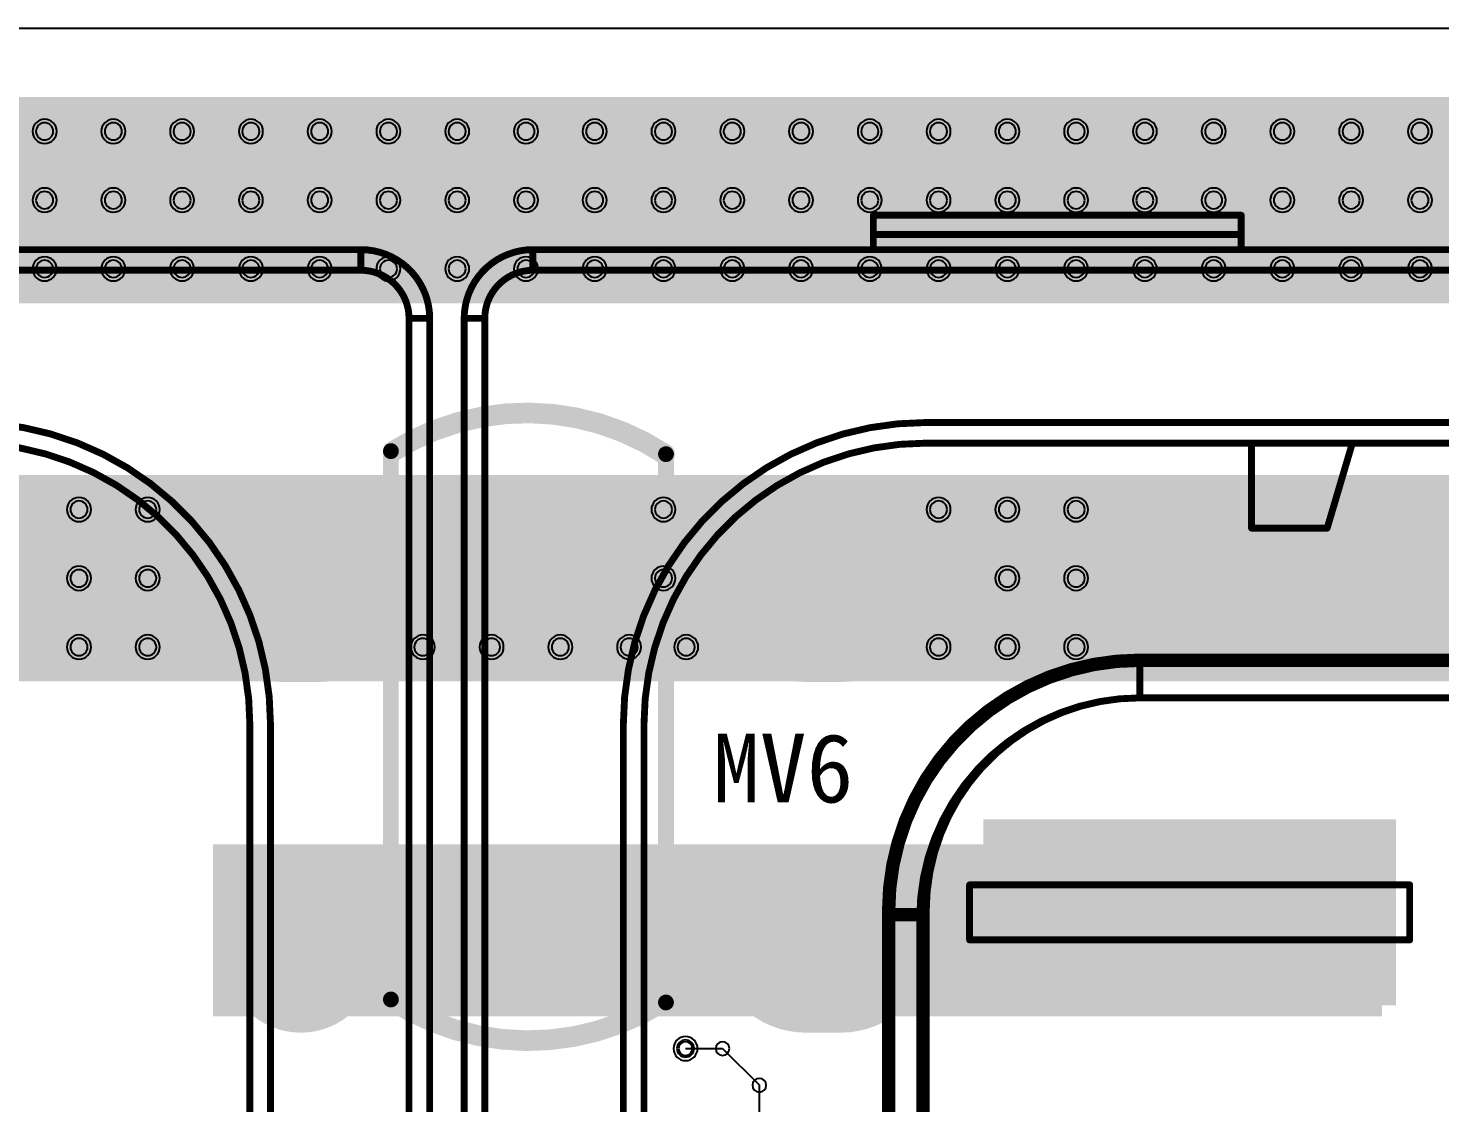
# Model space of a CAD drawing. Header units: inches. Extents: x 32166 to 34772, y 2386 to 4229.
# Drawn here: x 33283.1 to 33371.8, y 3937.9 to 4005.5 of the extents above; entities that cross this region are included whole.
import ezdxf

# ---------------------------------------------------------------- set-up
doc = ezdxf.new("R2010")
doc.units = ezdxf.units.IN
doc.header["$LTSCALE"] = 0.64311
doc.header["$MEASUREMENT"] = 0
for name, color, linetype in [('KEEPOUTLAYER', 6, 'CONTINUOUS'), ('MULTILAYER', 9, 'CONTINUOUS'), ('TOPLAYER', 1, 'CONTINUOUS'), ('TOPOVERLAY', 2, 'CONTINUOUS'), ('TOPSOLDER', 216, 'CONTINUOUS')]:
    doc.layers.add(name, color=color, linetype=linetype)
doc.styles.get("Standard").update_dxf_attribs({"font": 'txt', "width": 0.8})

msp = doc.modelspace()

# ---------------------------------------------------------------- linework, layer by layer
at = {"layer": 'KEEPOUTLAYER'}
msp.add_line((32893.167, 4005.452), (34340.368, 4005.452), dxfattribs=at)
at = {"layer": 'MULTILAYER'}
for points, const_width in [([(33299.14, 3970.212), (33301.3, 3970.212)], 10.8), ([(33317.331, 3973.44), (33311.715, 3973.44)], 5.184), ([(33331.972, 3970.212), (33334.132, 3970.212)], 10.8), ([(33300.22, 3947.1), (33300.22, 3949.26)], 8.64), ([(33331.972, 3948.18), (33334.132, 3948.18)], 10.8), ([(33315.603, 3949.68), (33313.443, 3949.68)], 6.48)]:
    msp.add_lwpolyline(points, dxfattribs=dict(at, const_width=const_width))
for points, const_width in [([(33301.84, 3970.212, 1), (33296.44, 3970.212, 1)], 5.4), ([(33304, 3970.212, 1), (33298.6, 3970.212, 1)], 5.4), ([(33311.715, 3974.736, 1), (33311.715, 3972.144, 1)], 2.592), ([(33317.331, 3974.736, 1), (33317.331, 3972.144, 1)], 2.592), ([(33334.672, 3970.212, 1), (33329.272, 3970.212, 1)], 5.4), ([(33336.832, 3970.212, 1), (33331.432, 3970.212, 1)], 5.4), ([(33302.38, 3949.26, 1), (33298.06, 3949.26, 1)], 4.32), ([(33334.672, 3948.18, 1), (33329.272, 3948.18, 1)], 5.4), ([(33336.832, 3948.18, 1), (33331.432, 3948.18, 1)], 5.4), ([(33313.443, 3951.3, 1), (33313.443, 3948.06, 1)], 3.24), ([(33315.603, 3951.3, 1), (33315.603, 3948.06, 1)], 3.24), ([(33302.38, 3947.1, 1), (33298.06, 3947.1, 1)], 4.32)]:
    msp.add_lwpolyline(points, format="xyb", close=True, dxfattribs=dict(at, const_width=const_width))
for centre, start, end in [((33284.127, 3998.972), 0, 180), ((33288.447, 3998.972), 0, 180), ((33292.767, 3998.972), 0, 180), ((33297.087, 3998.972), 0, 180), ((33301.407, 3998.972), 0, 180), ((33305.727, 3998.972), 0, 180), ((33310.047, 3998.972), 0, 180), ((33314.367, 3998.972), 0, 180), ((33318.687, 3998.972), 0, 180), ((33323.007, 3998.972), 0, 180), ((33327.327, 3998.972), 0, 180), ((33331.647, 3998.972), 0, 180), ((33335.967, 3998.972), 0, 180), ((33340.287, 3998.972), 0, 180), ((33344.607, 3998.972), 0, 180), ((33348.927, 3998.972), 0, 180), ((33353.247, 3998.972), 0, 180), ((33357.567, 3998.972), 0, 180), ((33361.887, 3998.972), 0, 180), ((33366.207, 3998.972), 0, 180), ((33370.527, 3998.972), 0, 180), ((33284.127, 3998.972), 180, 0), ((33288.447, 3998.972), 180, 0), ((33292.767, 3998.972), 180, 0), ((33297.087, 3998.972), 180, 0), ((33301.407, 3998.972), 180, 0), ((33305.727, 3998.972), 180, 0), ((33310.047, 3998.972), 180, 0), ((33314.367, 3998.972), 180, 0), ((33318.687, 3998.972), 180, 0), ((33323.007, 3998.972), 180, 0), ((33327.327, 3998.972), 180, 0), ((33331.647, 3998.972), 180, 0), ((33335.967, 3998.972), 180, 0), ((33340.287, 3998.972), 180, 0), ((33344.607, 3998.972), 180, 0), ((33348.927, 3998.972), 180, 0), ((33353.247, 3998.972), 180, 0), ((33357.567, 3998.972), 180, 0), ((33361.887, 3998.972), 180, 0), ((33366.207, 3998.972), 180, 0), ((33370.527, 3998.972), 180, 0), ((33284.127, 3994.652), 0, 180), ((33288.447, 3994.652), 0, 180), ((33292.767, 3994.652), 0, 180), ((33297.087, 3994.652), 0, 180), ((33301.407, 3994.652), 0, 180), ((33305.727, 3994.652), 0, 180), ((33310.047, 3994.652), 0, 180), ((33314.367, 3994.652), 0, 180), ((33318.687, 3994.652), 0, 180), ((33323.007, 3994.652), 0, 180), ((33327.327, 3994.652), 0, 180), ((33331.647, 3994.652), 0, 180), ((33335.967, 3994.652), 0, 180), ((33340.287, 3994.652), 0, 180), ((33344.607, 3994.652), 0, 180), ((33348.927, 3994.652), 0, 180), ((33353.247, 3994.652), 0, 180), ((33357.567, 3994.652), 0, 180), ((33361.887, 3994.652), 0, 180), ((33366.207, 3994.652), 0, 180), ((33370.527, 3994.652), 0, 180), ((33284.127, 3994.652), 180, 0), ((33288.447, 3994.652), 180, 0), ((33292.767, 3994.652), 180, 0), ((33297.087, 3994.652), 180, 0), ((33301.407, 3994.652), 180, 0), ((33305.727, 3994.652), 180, 0), ((33310.047, 3994.652), 180, 0), ((33314.367, 3994.652), 180, 0), ((33318.687, 3994.652), 180, 0), ((33323.007, 3994.652), 180, 0), ((33327.327, 3994.652), 180, 0), ((33331.647, 3994.652), 180, 0), ((33335.967, 3994.652), 180, 0), ((33340.287, 3994.652), 180, 0), ((33344.607, 3994.652), 180, 0), ((33348.927, 3994.652), 180, 0), ((33353.247, 3994.652), 180, 0), ((33357.567, 3994.652), 180, 0), ((33361.887, 3994.652), 180, 0), ((33366.207, 3994.652), 180, 0), ((33370.527, 3994.652), 180, 0), ((33284.127, 3990.332), 0, 180), ((33288.447, 3990.332), 0, 180), ((33292.767, 3990.332), 0, 180), ((33297.087, 3990.332), 0, 180), ((33301.407, 3990.332), 0, 180), ((33305.727, 3990.332), 0, 180), ((33310.047, 3990.332), 0, 180), ((33314.367, 3990.332), 0, 180), ((33318.687, 3990.332), 0, 180), ((33323.007, 3990.332), 0, 180), ((33327.327, 3990.332), 0, 180), ((33331.647, 3990.332), 0, 180), ((33335.967, 3990.332), 0, 180), ((33340.287, 3990.332), 0, 180), ((33344.607, 3990.332), 0, 180), ((33348.927, 3990.332), 0, 180), ((33353.247, 3990.332), 0, 180), ((33357.567, 3990.332), 0, 180), ((33361.887, 3990.332), 0, 180), ((33366.207, 3990.332), 0, 180), ((33370.527, 3990.332), 0, 180), ((33284.127, 3990.332), 180, 0), ((33288.447, 3990.332), 180, 0), ((33292.767, 3990.332), 180, 0), ((33297.087, 3990.332), 180, 0), ((33301.407, 3990.332), 180, 0), ((33305.727, 3990.332), 180, 0), ((33310.047, 3990.332), 180, 0), ((33314.367, 3990.332), 180, 0), ((33318.687, 3990.332), 180, 0), ((33323.007, 3990.332), 180, 0), ((33327.327, 3990.332), 180, 0), ((33331.647, 3990.332), 180, 0), ((33335.967, 3990.332), 180, 0), ((33340.287, 3990.332), 180, 0), ((33344.607, 3990.332), 180, 0), ((33348.927, 3990.332), 180, 0), ((33353.247, 3990.332), 180, 0), ((33357.567, 3990.332), 180, 0), ((33361.887, 3990.332), 180, 0), ((33366.207, 3990.332), 180, 0), ((33370.527, 3990.332), 180, 0), ((33286.287, 3975.212), 0, 180), ((33290.607, 3975.212), 0, 180), ((33323.007, 3975.212), 0, 180), ((33340.287, 3975.212), 0, 180), ((33344.607, 3975.212), 0, 180), ((33348.927, 3975.212), 0, 180), ((33286.287, 3975.212), 180, 0), ((33290.607, 3975.212), 180, 0), ((33323.007, 3975.212), 180, 0), ((33340.287, 3975.212), 180, 0), ((33344.607, 3975.212), 180, 0), ((33348.927, 3975.212), 180, 0), ((33286.287, 3970.892), 0, 180), ((33286.287, 3970.892), 180, 0), ((33290.607, 3970.892), 0, 180), ((33290.607, 3970.892), 180, 0), ((33323.007, 3970.892), 0, 180), ((33323.007, 3970.892), 180, 0), ((33344.607, 3970.892), 0, 180), ((33344.607, 3970.892), 180, 0), ((33348.927, 3970.892), 0, 180), ((33348.927, 3970.892), 180, 0), ((33286.287, 3966.572), 0, 180), ((33286.287, 3966.572), 180, 0), ((33290.607, 3966.572), 0, 180), ((33290.607, 3966.572), 180, 0), ((33307.887, 3966.572), 0, 180), ((33307.887, 3966.572), 180, 0), ((33312.207, 3966.572), 0, 180), ((33312.207, 3966.572), 180, 0), ((33316.527, 3966.572), 0, 180), ((33316.527, 3966.572), 180, 0), ((33320.847, 3966.572), 0, 180), ((33320.847, 3966.572), 180, 0), ((33324.433, 3966.572), 0, 180), ((33324.433, 3966.572), 180, 0), ((33340.287, 3966.572), 0, 180), ((33340.287, 3966.572), 180, 0), ((33344.607, 3966.572), 0, 180), ((33344.607, 3966.572), 180, 0), ((33348.927, 3966.572), 0, 180), ((33348.927, 3966.572), 180, 0), ((33324.39, 3941.343), 0, 180), ((33324.39, 3941.343), 180, 0)]:
    msp.add_arc(centre, 0.54, start, end, dxfattribs=at)
msp.add_solid([(33368.589, 3955.299), (33343.533, 3955.299), (33368.589, 3944.499), (33343.533, 3944.499)], dxfattribs=at)
at = {"layer": 'TOPLAYER'}
for p, q in [((33324.39, 3941.343), (33326.722, 3941.343)), ((33326.722, 3941.343), (33329.028, 3939.037)), ((33329.028, 3931.459), (33329.028, 3939.037))]:
    msp.add_line(p, q, dxfattribs=at)
for points, const_width in [([(33299.14, 3970.212), (33301.3, 3970.212)], 10.8), ([(33317.331, 3973.44), (33311.715, 3973.44)], 5.184), ([(33331.972, 3970.212), (33334.132, 3970.212)], 10.8), ([(33300.22, 3947.1), (33300.22, 3949.26)], 8.64), ([(33331.972, 3948.18), (33334.132, 3948.18)], 10.8), ([(33315.603, 3949.68), (33313.443, 3949.68)], 6.48)]:
    msp.add_lwpolyline(points, dxfattribs=dict(at, const_width=const_width))
for points, const_width in [([(33301.84, 3970.212, 1), (33296.44, 3970.212, 1)], 5.4), ([(33304, 3970.212, 1), (33298.6, 3970.212, 1)], 5.4), ([(33311.715, 3974.736, 1), (33311.715, 3972.144, 1)], 2.592), ([(33317.331, 3974.736, 1), (33317.331, 3972.144, 1)], 2.592), ([(33334.672, 3970.212, 1), (33329.272, 3970.212, 1)], 5.4), ([(33336.832, 3970.212, 1), (33331.432, 3970.212, 1)], 5.4), ([(33302.38, 3949.26, 1), (33298.06, 3949.26, 1)], 4.32), ([(33334.672, 3948.18, 1), (33329.272, 3948.18, 1)], 5.4), ([(33336.832, 3948.18, 1), (33331.432, 3948.18, 1)], 5.4), ([(33313.443, 3951.3, 1), (33313.443, 3948.06, 1)], 3.24), ([(33315.603, 3951.3, 1), (33315.603, 3948.06, 1)], 3.24), ([(33302.38, 3947.1, 1), (33298.06, 3947.1, 1)], 4.32)]:
    msp.add_lwpolyline(points, format="xyb", close=True, dxfattribs=dict(at, const_width=const_width))
for centre, radius, start, end in [((33284.127, 3998.972), 0.54, 0, 180), ((33288.447, 3998.972), 0.54, 0, 180), ((33292.767, 3998.972), 0.54, 0, 180), ((33297.087, 3998.972), 0.54, 0, 180), ((33301.407, 3998.972), 0.54, 0, 180), ((33305.727, 3998.972), 0.54, 0, 180), ((33310.047, 3998.972), 0.54, 0, 180), ((33314.367, 3998.972), 0.54, 0, 180), ((33318.687, 3998.972), 0.54, 0, 180), ((33323.007, 3998.972), 0.54, 0, 180), ((33327.327, 3998.972), 0.54, 0, 180), ((33331.647, 3998.972), 0.54, 0, 180), ((33335.967, 3998.972), 0.54, 0, 180), ((33340.287, 3998.972), 0.54, 0, 180), ((33344.607, 3998.972), 0.54, 0, 180), ((33348.927, 3998.972), 0.54, 0, 180), ((33353.247, 3998.972), 0.54, 0, 180), ((33357.567, 3998.972), 0.54, 0, 180), ((33361.887, 3998.972), 0.54, 0, 180), ((33366.207, 3998.972), 0.54, 0, 180), ((33370.527, 3998.972), 0.54, 0, 180), ((33284.127, 3998.972), 0.54, 180, 0), ((33288.447, 3998.972), 0.54, 180, 0), ((33292.767, 3998.972), 0.54, 180, 0), ((33297.087, 3998.972), 0.54, 180, 0), ((33301.407, 3998.972), 0.54, 180, 0), ((33305.727, 3998.972), 0.54, 180, 0), ((33310.047, 3998.972), 0.54, 180, 0), ((33314.367, 3998.972), 0.54, 180, 0), ((33318.687, 3998.972), 0.54, 180, 0), ((33323.007, 3998.972), 0.54, 180, 0), ((33327.327, 3998.972), 0.54, 180, 0), ((33331.647, 3998.972), 0.54, 180, 0), ((33335.967, 3998.972), 0.54, 180, 0), ((33340.287, 3998.972), 0.54, 180, 0), ((33344.607, 3998.972), 0.54, 180, 0), ((33348.927, 3998.972), 0.54, 180, 0), ((33353.247, 3998.972), 0.54, 180, 0), ((33357.567, 3998.972), 0.54, 180, 0), ((33361.887, 3998.972), 0.54, 180, 0), ((33366.207, 3998.972), 0.54, 180, 0), ((33370.527, 3998.972), 0.54, 180, 0), ((33284.127, 3994.652), 0.54, 0, 180), ((33288.447, 3994.652), 0.54, 0, 180), ((33292.767, 3994.652), 0.54, 0, 180), ((33297.087, 3994.652), 0.54, 0, 180), ((33301.407, 3994.652), 0.54, 0, 180), ((33305.727, 3994.652), 0.54, 0, 180), ((33310.047, 3994.652), 0.54, 0, 180), ((33314.367, 3994.652), 0.54, 0, 180), ((33318.687, 3994.652), 0.54, 0, 180), ((33323.007, 3994.652), 0.54, 0, 180), ((33327.327, 3994.652), 0.54, 0, 180), ((33331.647, 3994.652), 0.54, 0, 180), ((33335.967, 3994.652), 0.54, 0, 180), ((33340.287, 3994.652), 0.54, 0, 180), ((33344.607, 3994.652), 0.54, 0, 180), ((33348.927, 3994.652), 0.54, 0, 180), ((33353.247, 3994.652), 0.54, 0, 180), ((33357.567, 3994.652), 0.54, 0, 180), ((33361.887, 3994.652), 0.54, 0, 180), ((33366.207, 3994.652), 0.54, 0, 180), ((33370.527, 3994.652), 0.54, 0, 180), ((33284.127, 3994.652), 0.54, 180, 0), ((33288.447, 3994.652), 0.54, 180, 0), ((33292.767, 3994.652), 0.54, 180, 0), ((33297.087, 3994.652), 0.54, 180, 0), ((33301.407, 3994.652), 0.54, 180, 0), ((33305.727, 3994.652), 0.54, 180, 0), ((33310.047, 3994.652), 0.54, 180, 0), ((33314.367, 3994.652), 0.54, 180, 0), ((33318.687, 3994.652), 0.54, 180, 0), ((33323.007, 3994.652), 0.54, 180, 0), ((33327.327, 3994.652), 0.54, 180, 0), ((33331.647, 3994.652), 0.54, 180, 0), ((33335.967, 3994.652), 0.54, 180, 0), ((33340.287, 3994.652), 0.54, 180, 0), ((33344.607, 3994.652), 0.54, 180, 0), ((33348.927, 3994.652), 0.54, 180, 0), ((33353.247, 3994.652), 0.54, 180, 0), ((33357.567, 3994.652), 0.54, 180, 0), ((33361.887, 3994.652), 0.54, 180, 0), ((33366.207, 3994.652), 0.54, 180, 0), ((33370.527, 3994.652), 0.54, 180, 0), ((33284.127, 3990.332), 0.54, 0, 180), ((33288.447, 3990.332), 0.54, 0, 180), ((33292.767, 3990.332), 0.54, 0, 180), ((33297.087, 3990.332), 0.54, 0, 180), ((33301.407, 3990.332), 0.54, 0, 180), ((33305.727, 3990.332), 0.54, 0, 180), ((33310.047, 3990.332), 0.54, 0, 180), ((33314.367, 3990.332), 0.54, 0, 180), ((33318.687, 3990.332), 0.54, 0, 180), ((33323.007, 3990.332), 0.54, 0, 180), ((33327.327, 3990.332), 0.54, 0, 180), ((33331.647, 3990.332), 0.54, 0, 180), ((33335.967, 3990.332), 0.54, 0, 180), ((33340.287, 3990.332), 0.54, 0, 180), ((33344.607, 3990.332), 0.54, 0, 180), ((33348.927, 3990.332), 0.54, 0, 180), ((33353.247, 3990.332), 0.54, 0, 180), ((33357.567, 3990.332), 0.54, 0, 180), ((33361.887, 3990.332), 0.54, 0, 180), ((33366.207, 3990.332), 0.54, 0, 180), ((33370.527, 3990.332), 0.54, 0, 180), ((33284.127, 3990.332), 0.54, 180, 0), ((33288.447, 3990.332), 0.54, 180, 0), ((33292.767, 3990.332), 0.54, 180, 0), ((33297.087, 3990.332), 0.54, 180, 0), ((33301.407, 3990.332), 0.54, 180, 0), ((33305.727, 3990.332), 0.54, 180, 0), ((33310.047, 3990.332), 0.54, 180, 0), ((33314.367, 3990.332), 0.54, 180, 0), ((33318.687, 3990.332), 0.54, 180, 0), ((33323.007, 3990.332), 0.54, 180, 0), ((33327.327, 3990.332), 0.54, 180, 0), ((33331.647, 3990.332), 0.54, 180, 0), ((33335.967, 3990.332), 0.54, 180, 0), ((33340.287, 3990.332), 0.54, 180, 0), ((33344.607, 3990.332), 0.54, 180, 0), ((33348.927, 3990.332), 0.54, 180, 0), ((33353.247, 3990.332), 0.54, 180, 0), ((33357.567, 3990.332), 0.54, 180, 0), ((33361.887, 3990.332), 0.54, 180, 0), ((33366.207, 3990.332), 0.54, 180, 0), ((33370.527, 3990.332), 0.54, 180, 0), ((33286.287, 3975.212), 0.54, 0, 180), ((33290.607, 3975.212), 0.54, 0, 180), ((33323.007, 3975.212), 0.54, 0, 180), ((33340.287, 3975.212), 0.54, 0, 180), ((33344.607, 3975.212), 0.54, 0, 180), ((33348.927, 3975.212), 0.54, 0, 180), ((33286.287, 3975.212), 0.54, 180, 0), ((33290.607, 3975.212), 0.54, 180, 0), ((33323.007, 3975.212), 0.54, 180, 0), ((33340.287, 3975.212), 0.54, 180, 0), ((33344.607, 3975.212), 0.54, 180, 0), ((33348.927, 3975.212), 0.54, 180, 0), ((33286.287, 3970.892), 0.54, 0, 180), ((33286.287, 3970.892), 0.54, 180, 0), ((33290.607, 3970.892), 0.54, 0, 180), ((33290.607, 3970.892), 0.54, 180, 0), ((33323.007, 3970.892), 0.54, 0, 180), ((33323.007, 3970.892), 0.54, 180, 0), ((33344.607, 3970.892), 0.54, 0, 180), ((33344.607, 3970.892), 0.54, 180, 0), ((33348.927, 3970.892), 0.54, 0, 180), ((33348.927, 3970.892), 0.54, 180, 0), ((33286.287, 3966.572), 0.54, 0, 180), ((33286.287, 3966.572), 0.54, 180, 0), ((33290.607, 3966.572), 0.54, 0, 180), ((33290.607, 3966.572), 0.54, 180, 0), ((33307.887, 3966.572), 0.54, 0, 180), ((33307.887, 3966.572), 0.54, 180, 0), ((33312.207, 3966.572), 0.54, 0, 180), ((33312.207, 3966.572), 0.54, 180, 0), ((33316.527, 3966.572), 0.54, 0, 180), ((33316.527, 3966.572), 0.54, 180, 0), ((33320.847, 3966.572), 0.54, 0, 180), ((33320.847, 3966.572), 0.54, 180, 0), ((33324.433, 3966.572), 0.54, 0, 180), ((33324.433, 3966.572), 0.54, 180, 0), ((33340.287, 3966.572), 0.54, 0, 180), ((33340.287, 3966.572), 0.54, 180, 0), ((33344.607, 3966.572), 0.54, 0, 180), ((33344.607, 3966.572), 0.54, 180, 0), ((33348.927, 3966.572), 0.54, 0, 180), ((33348.927, 3966.572), 0.54, 180, 0), ((33324.39, 3941.343), 0.54, 0, 180), ((33324.39, 3941.343), 0.432, 0, 180), ((33326.722, 3941.343), 0.432, 0, 180), ((33326.722, 3941.343), 0.432, 0, 180), ((33324.39, 3941.343), 0.54, 180, 0), ((33324.39, 3941.343), 0.432, 180, 0), ((33326.722, 3941.343), 0.432, 180, 0), ((33326.722, 3941.343), 0.432, 180, 0), ((33329.028, 3939.037), 0.432, 0, 180), ((33329.028, 3939.037), 0.432, 0, 180), ((33329.028, 3939.037), 0.432, 180, 0), ((33329.028, 3939.037), 0.432, 180, 0)]:
    msp.add_arc(centre, radius, start, end, dxfattribs=at)
for points in [[(33141.567, 3988.172), (33614.607, 3988.172), (33141.567, 4001.132), (33614.607, 4001.132)], [(33128.607, 3964.412), (33515.247, 3964.412), (33128.607, 3977.372), (33515.247, 3977.372)], [(33368.589, 3955.299), (33343.533, 3955.299), (33368.589, 3944.499), (33343.533, 3944.499)], [(33294.711, 3943.373), (33367.719, 3943.373), (33294.711, 3954.173), (33367.719, 3954.173)]]:
    msp.add_solid(points, dxfattribs=at)
at = {"layer": 'TOPOVERLAY'}
for points, const_width in [([(33336.189, 3991.541), (33336.189, 3993.701)], 0.432), ([(33336.189, 3993.701), (33359.301, 3993.701)], 0.432), ([(33359.301, 3991.541), (33359.301, 3993.701)], 0.432), ([(33336.189, 3992.491), (33359.301, 3992.491)], 0.432), ([(33161.007, 3991.541), (33303.999, 3991.541)], 0.432), ([(33303.999, 3990.245), (33303.999, 3991.541)], 0.432), ([(33314.805, 3990.245), (33314.805, 3991.541)], 0.432), ([(33314.805, 3991.541), (33457.797, 3991.541)], 0.432), ([(33161.007, 3990.245), (33303.999, 3990.245)], 0.432), ([(33314.805, 3990.245), (33457.797, 3990.245)], 0.432), ([(33307.023, 3877.061), (33307.023, 3987.221)], 0.432), ([(33307.023, 3987.221), (33308.319, 3987.221)], 0.432), ([(33308.319, 3877.061), (33308.319, 3987.221)], 0.432), ([(33310.485, 3877.061), (33310.485, 3987.221)], 0.432), ([(33310.485, 3987.221), (33311.781, 3987.221)], 0.432), ([(33311.781, 3877.061), (33311.781, 3987.221)], 0.432), ([(33339.472, 3980.678), (33433.129, 3980.678)], 0.432), ([(33305.883, 3944.429), (33305.883, 3978.881)], 0.994), ([(33323.163, 3944.24), (33323.163, 3978.692)], 0.994), ([(33339.472, 3979.382), (33433.129, 3979.382)], 0.432), ([(33359.949, 3974.045), (33359.949, 3979.32)], 0.432), ([(33364.701, 3974.045), (33366.264, 3979.32)], 0.432), ([(33359.949, 3974.045), (33364.701, 3974.045)], 0.432), ([(33352.929, 3963.378), (33352.929, 3965.945)], 0.432), ([(33352.929, 3965.945), (33419.673, 3965.945)], 0.432), ([(33352.929, 3965.538), (33419.673, 3965.538)], 0.432), ([(33352.929, 3963.378), (33352.929, 3965.538)], 0.432), ([(33352.929, 3965.538), (33419.673, 3965.538)], 0.432), ([(33352.929, 3963.378), (33419.673, 3963.378)], 0.432), ([(33352.929, 3963.378), (33419.673, 3963.378)], 0.432), ([(33297.024, 3917.591), (33297.024, 3961.69)], 0.432), ([(33298.32, 3917.591), (33298.32, 3961.69)], 0.432), ([(33320.484, 3917.591), (33320.484, 3961.69)], 0.432), ([(33321.78, 3917.591), (33321.78, 3961.69)], 0.432), ([(33342.237, 3948.171), (33342.237, 3951.627)], 0.432), ([(33342.237, 3951.627), (33369.885, 3951.627)], 0.432), ([(33369.885, 3948.171), (33369.885, 3951.627)], 0.432), ([(33336.945, 3927.861), (33336.945, 3949.961)], 0.432), ([(33336.945, 3949.961), (33339.512, 3949.961)], 0.432), ([(33336.945, 3927.435), (33336.945, 3949.554)], 0.432), ([(33336.945, 3949.554), (33339.105, 3949.554)], 0.432), ([(33337.352, 3927.861), (33337.352, 3949.961)], 0.432), ([(33339.105, 3927.435), (33339.105, 3949.554)], 0.432), ([(33339.512, 3927.861), (33339.512, 3949.961)], 0.432), ([(33342.237, 3948.171), (33369.885, 3948.171)], 0.432)]:
    msp.add_lwpolyline(points, dxfattribs=dict(at, const_width=const_width))
for points, const_width in [([(33336.081, 3993.701, 1), (33336.297, 3993.701, 1)], 0.216), ([(33336.081, 3993.701, 1), (33336.297, 3993.701, 1)], 0.216), ([(33359.193, 3993.701, 1), (33359.409, 3993.701, 1)], 0.216), ([(33359.193, 3993.701, 1), (33359.409, 3993.701, 1)], 0.216), ([(33336.081, 3992.491, 1), (33336.297, 3992.491, 1)], 0.216), ([(33359.193, 3992.491, 1), (33359.409, 3992.491, 1)], 0.216), ([(33303.891, 3991.541, 1), (33304.107, 3991.541, 1)], 0.216), ([(33303.891, 3991.541, 1), (33304.107, 3991.541, 1)], 0.216), ([(33303.891, 3991.541, 1), (33304.107, 3991.541, 1)], 0.216), ([(33314.697, 3991.541, 1), (33314.913, 3991.541, 1)], 0.216), ([(33314.697, 3991.541, 1), (33314.913, 3991.541, 1)], 0.216), ([(33314.697, 3991.541, 1), (33314.913, 3991.541, 1)], 0.216), ([(33336.081, 3991.541, 1), (33336.297, 3991.541, 1)], 0.216), ([(33359.193, 3991.541, 1), (33359.409, 3991.541, 1)], 0.216), ([(33303.891, 3990.245, 1), (33304.107, 3990.245, 1)], 0.216), ([(33303.891, 3990.245, 1), (33304.107, 3990.245, 1)], 0.216), ([(33303.891, 3990.245, 1), (33304.107, 3990.245, 1)], 0.216), ([(33314.697, 3990.245, 1), (33314.913, 3990.245, 1)], 0.216), ([(33314.697, 3990.245, 1), (33314.913, 3990.245, 1)], 0.216), ([(33314.697, 3990.245, 1), (33314.913, 3990.245, 1)], 0.216), ([(33306.915, 3987.221, 1), (33307.131, 3987.221, 1)], 0.216), ([(33306.915, 3987.221, 1), (33307.131, 3987.221, 1)], 0.216), ([(33306.915, 3987.221, 1), (33307.131, 3987.221, 1)], 0.216), ([(33308.211, 3987.221, 1), (33308.427, 3987.221, 1)], 0.216), ([(33308.211, 3987.221, 1), (33308.427, 3987.221, 1)], 0.216), ([(33308.211, 3987.221, 1), (33308.427, 3987.221, 1)], 0.216), ([(33310.377, 3987.221, 1), (33310.593, 3987.221, 1)], 0.216), ([(33310.377, 3987.221, 1), (33310.593, 3987.221, 1)], 0.216), ([(33310.377, 3987.221, 1), (33310.593, 3987.221, 1)], 0.216), ([(33311.673, 3987.221, 1), (33311.889, 3987.221, 1)], 0.216), ([(33311.673, 3987.221, 1), (33311.889, 3987.221, 1)], 0.216), ([(33311.673, 3987.221, 1), (33311.889, 3987.221, 1)], 0.216), ([(33339.364, 3980.678, 1), (33339.58, 3980.678, 1)], 0.216), ([(33339.364, 3980.678, 1), (33339.58, 3980.678, 1)], 0.216), ([(33305.883, 3979.129, 1), (33305.883, 3978.632, 1)], 0.497), ([(33306.039, 3979.205, 1), (33306.039, 3978.557, 1)], 0.648), ([(33323.081, 3979.016, 1), (33323.081, 3978.368, 1)], 0.648), ([(33323.163, 3978.94, 1), (33323.163, 3978.444, 1)], 0.497), ([(33339.364, 3979.382, 1), (33339.58, 3979.382, 1)], 0.216), ([(33339.364, 3979.382, 1), (33339.58, 3979.382, 1)], 0.216), ([(33359.841, 3979.32, 1), (33360.057, 3979.32, 1)], 0.216), ([(33366.156, 3979.32, 1), (33366.372, 3979.32, 1)], 0.216), ([(33359.841, 3974.045, 1), (33360.057, 3974.045, 1)], 0.216), ([(33359.841, 3974.045, 1), (33360.057, 3974.045, 1)], 0.216), ([(33364.593, 3974.045, 1), (33364.809, 3974.045, 1)], 0.216), ([(33364.593, 3974.045, 1), (33364.809, 3974.045, 1)], 0.216), ([(33352.821, 3965.945, 1), (33353.037, 3965.945, 1)], 0.216), ([(33352.821, 3965.945, 1), (33353.037, 3965.945, 1)], 0.216), ([(33352.821, 3965.945, 1), (33353.037, 3965.945, 1)], 0.216), ([(33352.821, 3965.538, 1), (33353.037, 3965.538, 1)], 0.216), ([(33352.821, 3965.538, 1), (33353.037, 3965.538, 1)], 0.216), ([(33352.821, 3965.538, 1), (33353.037, 3965.538, 1)], 0.216), ([(33352.821, 3965.538, 1), (33353.037, 3965.538, 1)], 0.216), ([(33352.821, 3965.538, 1), (33353.037, 3965.538, 1)], 0.216), ([(33352.821, 3963.378, 1), (33353.037, 3963.378, 1)], 0.216), ([(33352.821, 3963.378, 1), (33353.037, 3963.378, 1)], 0.216), ([(33352.821, 3963.378, 1), (33353.037, 3963.378, 1)], 0.216), ([(33352.821, 3963.378, 1), (33353.037, 3963.378, 1)], 0.216), ([(33352.821, 3963.378, 1), (33353.037, 3963.378, 1)], 0.216), ([(33352.821, 3963.378, 1), (33353.037, 3963.378, 1)], 0.216), ([(33296.916, 3961.69, 1), (33297.132, 3961.69, 1)], 0.216), ([(33296.916, 3961.69, 1), (33297.132, 3961.69, 1)], 0.216), ([(33298.212, 3961.69, 1), (33298.428, 3961.69, 1)], 0.216), ([(33298.212, 3961.69, 1), (33298.428, 3961.69, 1)], 0.216), ([(33320.376, 3961.69, 1), (33320.592, 3961.69, 1)], 0.216), ([(33320.376, 3961.69, 1), (33320.592, 3961.69, 1)], 0.216), ([(33321.672, 3961.69, 1), (33321.888, 3961.69, 1)], 0.216), ([(33321.672, 3961.69, 1), (33321.888, 3961.69, 1)], 0.216), ([(33342.129, 3951.627, 1), (33342.345, 3951.627, 1)], 0.216), ([(33342.129, 3951.627, 1), (33342.345, 3951.627, 1)], 0.216), ([(33369.777, 3951.627, 1), (33369.993, 3951.627, 1)], 0.216), ([(33369.777, 3951.627, 1), (33369.993, 3951.627, 1)], 0.216), ([(33336.837, 3949.961, 1), (33337.053, 3949.961, 1)], 0.216), ([(33336.837, 3949.961, 1), (33337.053, 3949.961, 1)], 0.216), ([(33336.837, 3949.961, 1), (33337.053, 3949.961, 1)], 0.216), ([(33336.837, 3949.554, 1), (33337.053, 3949.554, 1)], 0.216), ([(33336.837, 3949.554, 1), (33337.053, 3949.554, 1)], 0.216), ([(33336.837, 3949.554, 1), (33337.053, 3949.554, 1)], 0.216), ([(33337.244, 3949.961, 1), (33337.46, 3949.961, 1)], 0.216), ([(33337.244, 3949.961, 1), (33337.46, 3949.961, 1)], 0.216), ([(33338.997, 3949.554, 1), (33339.213, 3949.554, 1)], 0.216), ([(33338.997, 3949.554, 1), (33339.213, 3949.554, 1)], 0.216), ([(33338.997, 3949.554, 1), (33339.213, 3949.554, 1)], 0.216), ([(33339.404, 3949.961, 1), (33339.62, 3949.961, 1)], 0.216), ([(33339.404, 3949.961, 1), (33339.62, 3949.961, 1)], 0.216), ([(33339.404, 3949.961, 1), (33339.62, 3949.961, 1)], 0.216), ([(33342.129, 3948.171, 1), (33342.345, 3948.171, 1)], 0.216), ([(33342.129, 3948.171, 1), (33342.345, 3948.171, 1)], 0.216), ([(33369.777, 3948.171, 1), (33369.993, 3948.171, 1)], 0.216), ([(33369.777, 3948.171, 1), (33369.993, 3948.171, 1)], 0.216), ([(33305.854, 3944.753, 1), (33305.854, 3944.105, 1)], 0.648), ([(33305.883, 3944.677, 1), (33305.883, 3944.18, 1)], 0.497), ([(33322.896, 3944.564, 1), (33322.896, 3943.916, 1)], 0.648), ([(33323.163, 3944.488, 1), (33323.163, 3943.992, 1)], 0.497)]:
    msp.add_lwpolyline(points, format="xyb", close=True, dxfattribs=dict(at, const_width=const_width))
for points, const_width in [([(33303.999, 3991.541, -0.414214), (33308.319, 3987.221)], 0.432), ([(33310.485, 3987.221, -0.414214), (33314.805, 3991.541)], 0.432), ([(33303.999, 3990.245, -0.414214), (33307.023, 3987.221)], 0.432), ([(33311.781, 3987.221, -0.414214), (33314.805, 3990.245)], 0.432), ([(33306.039, 3978.881, -0.29277), (33323.081, 3978.692)], 1.296), ([(33279.332, 3980.678, -0.414214), (33298.32, 3961.69)], 0.432), ([(33320.484, 3961.69, -0.414214), (33339.472, 3980.678)], 0.432), ([(33279.332, 3979.382, -0.414214), (33297.024, 3961.69)], 0.432), ([(33321.78, 3961.69, -0.414214), (33339.472, 3979.382)], 0.432), ([(33336.945, 3949.961, -0.414214), (33352.929, 3965.945)], 0.432), ([(33336.945, 3949.554, -0.414214), (33352.929, 3965.538)], 0.432), ([(33337.352, 3949.961, -0.414214), (33352.929, 3965.538)], 0.432), ([(33339.105, 3949.554, -0.414214), (33352.929, 3963.378)], 0.432), ([(33339.512, 3949.961, -0.414214), (33352.929, 3963.378)], 0.432), ([(33322.896, 3944.24, -0.29277), (33305.854, 3944.429)], 1.296)]:
    msp.add_lwpolyline(points, format="xyb", dxfattribs=dict(at, const_width=const_width))
at = {"layer": 'TOPSOLDER'}
for points, const_width in [([(33317.331, 3973.44), (33311.715, 3973.44)], 6.062), ([(33299.14, 3970.212), (33301.3, 3970.212)], 11.678), ([(33331.972, 3970.212), (33334.132, 3970.212)], 11.678), ([(33300.22, 3947.1), (33300.22, 3949.26)], 9.518), ([(33331.972, 3948.18), (33334.132, 3948.18)], 11.678), ([(33315.603, 3949.68), (33313.443, 3949.68)], 7.358)]:
    msp.add_lwpolyline(points, dxfattribs=dict(at, const_width=const_width))
for points, const_width in [([(33311.715, 3974.956, 1), (33311.715, 3971.925, 1)], 3.031), ([(33317.331, 3974.956, 1), (33317.331, 3971.925, 1)], 3.031), ([(33302.06, 3970.212, 1), (33296.221, 3970.212, 1)], 5.839), ([(33304.22, 3970.212, 1), (33298.381, 3970.212, 1)], 5.839), ([(33334.892, 3970.212, 1), (33329.053, 3970.212, 1)], 5.839), ([(33337.052, 3970.212, 1), (33331.213, 3970.212, 1)], 5.839), ([(33302.6, 3949.26, 1), (33297.841, 3949.26, 1)], 4.759), ([(33334.892, 3948.18, 1), (33329.053, 3948.18, 1)], 5.839), ([(33337.052, 3948.18, 1), (33331.213, 3948.18, 1)], 5.839), ([(33313.443, 3951.52, 1), (33313.443, 3947.841, 1)], 3.679), ([(33315.603, 3951.52, 1), (33315.603, 3947.841, 1)], 3.679), ([(33302.6, 3947.1, 1), (33297.841, 3947.1, 1)], 4.759)]:
    msp.add_lwpolyline(points, format="xyb", close=True, dxfattribs=dict(at, const_width=const_width))
for centre, start, end in [((33284.127, 3998.972), 0, 180), ((33288.447, 3998.972), 0, 180), ((33292.767, 3998.972), 0, 180), ((33297.087, 3998.972), 0, 180), ((33301.407, 3998.972), 0, 180), ((33305.727, 3998.972), 0, 180), ((33310.047, 3998.972), 0, 180), ((33314.367, 3998.972), 0, 180), ((33318.687, 3998.972), 0, 180), ((33323.007, 3998.972), 0, 180), ((33327.327, 3998.972), 0, 180), ((33331.647, 3998.972), 0, 180), ((33335.967, 3998.972), 0, 180), ((33340.287, 3998.972), 0, 180), ((33344.607, 3998.972), 0, 180), ((33348.927, 3998.972), 0, 180), ((33353.247, 3998.972), 0, 180), ((33357.567, 3998.972), 0, 180), ((33361.887, 3998.972), 0, 180), ((33366.207, 3998.972), 0, 180), ((33370.527, 3998.972), 0, 180), ((33284.127, 3998.972), 180, 0), ((33288.447, 3998.972), 180, 0), ((33292.767, 3998.972), 180, 0), ((33297.087, 3998.972), 180, 0), ((33301.407, 3998.972), 180, 0), ((33305.727, 3998.972), 180, 0), ((33310.047, 3998.972), 180, 0), ((33314.367, 3998.972), 180, 0), ((33318.687, 3998.972), 180, 0), ((33323.007, 3998.972), 180, 0), ((33327.327, 3998.972), 180, 0), ((33331.647, 3998.972), 180, 0), ((33335.967, 3998.972), 180, 0), ((33340.287, 3998.972), 180, 0), ((33344.607, 3998.972), 180, 0), ((33348.927, 3998.972), 180, 0), ((33353.247, 3998.972), 180, 0), ((33357.567, 3998.972), 180, 0), ((33361.887, 3998.972), 180, 0), ((33366.207, 3998.972), 180, 0), ((33370.527, 3998.972), 180, 0), ((33284.127, 3994.652), 0, 180), ((33288.447, 3994.652), 0, 180), ((33292.767, 3994.652), 0, 180), ((33297.087, 3994.652), 0, 180), ((33301.407, 3994.652), 0, 180), ((33305.727, 3994.652), 0, 180), ((33310.047, 3994.652), 0, 180), ((33314.367, 3994.652), 0, 180), ((33318.687, 3994.652), 0, 180), ((33323.007, 3994.652), 0, 180), ((33327.327, 3994.652), 0, 180), ((33331.647, 3994.652), 0, 180), ((33335.967, 3994.652), 0, 180), ((33340.287, 3994.652), 0, 180), ((33344.607, 3994.652), 0, 180), ((33348.927, 3994.652), 0, 180), ((33353.247, 3994.652), 0, 180), ((33357.567, 3994.652), 0, 180), ((33361.887, 3994.652), 0, 180), ((33366.207, 3994.652), 0, 180), ((33370.527, 3994.652), 0, 180), ((33284.127, 3994.652), 180, 0), ((33288.447, 3994.652), 180, 0), ((33292.767, 3994.652), 180, 0), ((33297.087, 3994.652), 180, 0), ((33301.407, 3994.652), 180, 0), ((33305.727, 3994.652), 180, 0), ((33310.047, 3994.652), 180, 0), ((33314.367, 3994.652), 180, 0), ((33318.687, 3994.652), 180, 0), ((33323.007, 3994.652), 180, 0), ((33327.327, 3994.652), 180, 0), ((33331.647, 3994.652), 180, 0), ((33335.967, 3994.652), 180, 0), ((33340.287, 3994.652), 180, 0), ((33344.607, 3994.652), 180, 0), ((33348.927, 3994.652), 180, 0), ((33353.247, 3994.652), 180, 0), ((33357.567, 3994.652), 180, 0), ((33361.887, 3994.652), 180, 0), ((33366.207, 3994.652), 180, 0), ((33370.527, 3994.652), 180, 0), ((33284.127, 3990.332), 0, 180), ((33288.447, 3990.332), 0, 180), ((33292.767, 3990.332), 0, 180), ((33297.087, 3990.332), 0, 180), ((33301.407, 3990.332), 0, 180), ((33305.727, 3990.332), 0, 180), ((33310.047, 3990.332), 0, 180), ((33314.367, 3990.332), 0, 180), ((33318.687, 3990.332), 0, 180), ((33323.007, 3990.332), 0, 180), ((33327.327, 3990.332), 0, 180), ((33331.647, 3990.332), 0, 180), ((33335.967, 3990.332), 0, 180), ((33340.287, 3990.332), 0, 180), ((33344.607, 3990.332), 0, 180), ((33348.927, 3990.332), 0, 180), ((33353.247, 3990.332), 0, 180), ((33357.567, 3990.332), 0, 180), ((33361.887, 3990.332), 0, 180), ((33366.207, 3990.332), 0, 180), ((33370.527, 3990.332), 0, 180), ((33284.127, 3990.332), 180, 0), ((33288.447, 3990.332), 180, 0), ((33292.767, 3990.332), 180, 0), ((33297.087, 3990.332), 180, 0), ((33301.407, 3990.332), 180, 0), ((33305.727, 3990.332), 180, 0), ((33310.047, 3990.332), 180, 0), ((33314.367, 3990.332), 180, 0), ((33318.687, 3990.332), 180, 0), ((33323.007, 3990.332), 180, 0), ((33327.327, 3990.332), 180, 0), ((33331.647, 3990.332), 180, 0), ((33335.967, 3990.332), 180, 0), ((33340.287, 3990.332), 180, 0), ((33344.607, 3990.332), 180, 0), ((33348.927, 3990.332), 180, 0), ((33353.247, 3990.332), 180, 0), ((33357.567, 3990.332), 180, 0), ((33361.887, 3990.332), 180, 0), ((33366.207, 3990.332), 180, 0), ((33370.527, 3990.332), 180, 0), ((33286.287, 3975.212), 0, 180), ((33290.607, 3975.212), 0, 180), ((33323.007, 3975.212), 0, 180), ((33340.287, 3975.212), 0, 180), ((33344.607, 3975.212), 0, 180), ((33348.927, 3975.212), 0, 180), ((33286.287, 3975.212), 180, 0), ((33290.607, 3975.212), 180, 0), ((33323.007, 3975.212), 180, 0), ((33340.287, 3975.212), 180, 0), ((33344.607, 3975.212), 180, 0), ((33348.927, 3975.212), 180, 0), ((33286.287, 3970.892), 0, 180), ((33286.287, 3970.892), 180, 0), ((33290.607, 3970.892), 0, 180), ((33290.607, 3970.892), 180, 0), ((33323.007, 3970.892), 0, 180), ((33323.007, 3970.892), 180, 0), ((33344.607, 3970.892), 0, 180), ((33344.607, 3970.892), 180, 0), ((33348.927, 3970.892), 0, 180), ((33348.927, 3970.892), 180, 0), ((33286.287, 3966.572), 0, 180), ((33290.607, 3966.572), 0, 180), ((33307.887, 3966.572), 0, 180), ((33312.207, 3966.572), 0, 180), ((33316.527, 3966.572), 0, 180), ((33320.847, 3966.572), 0, 180), ((33324.433, 3966.572), 0, 180), ((33340.287, 3966.572), 0, 180), ((33344.607, 3966.572), 0, 180), ((33348.927, 3966.572), 0, 180), ((33286.287, 3966.572), 180, 0), ((33290.607, 3966.572), 180, 0), ((33307.887, 3966.572), 180, 0), ((33312.207, 3966.572), 180, 0), ((33316.527, 3966.572), 180, 0), ((33320.847, 3966.572), 180, 0), ((33324.433, 3966.572), 180, 0), ((33340.287, 3966.572), 180, 0), ((33344.607, 3966.572), 180, 0), ((33348.927, 3966.572), 180, 0), ((33324.39, 3941.343), 0, 180), ((33324.39, 3941.343), 180, 0)]:
    msp.add_arc(centre, 0.759, start, end, dxfattribs=at)
for points in [[(33141.999, 3988.172), (33614.607, 3988.172), (33141.999, 4000.7), (33614.607, 4000.7)], [(33128.607, 3964.412), (33515.247, 3964.412), (33128.607, 3977.372), (33515.247, 3977.372)], [(33369.028, 3955.738), (33343.094, 3955.738), (33369.028, 3944.061), (33343.094, 3944.061)], [(33294.711, 3943.373), (33368.151, 3943.373), (33294.711, 3954.173), (33368.151, 3954.173)]]:
    msp.add_solid(points, dxfattribs=at)

# ---------------------------------------------------------------- texts
at = {"layer": 'TOPOVERLAY'}
msp.add_text('MV6', height=4.32, rotation=360, dxfattribs=at).set_placement((33326.118, 3956.808))

doc.saveas('drawing.dxf')
